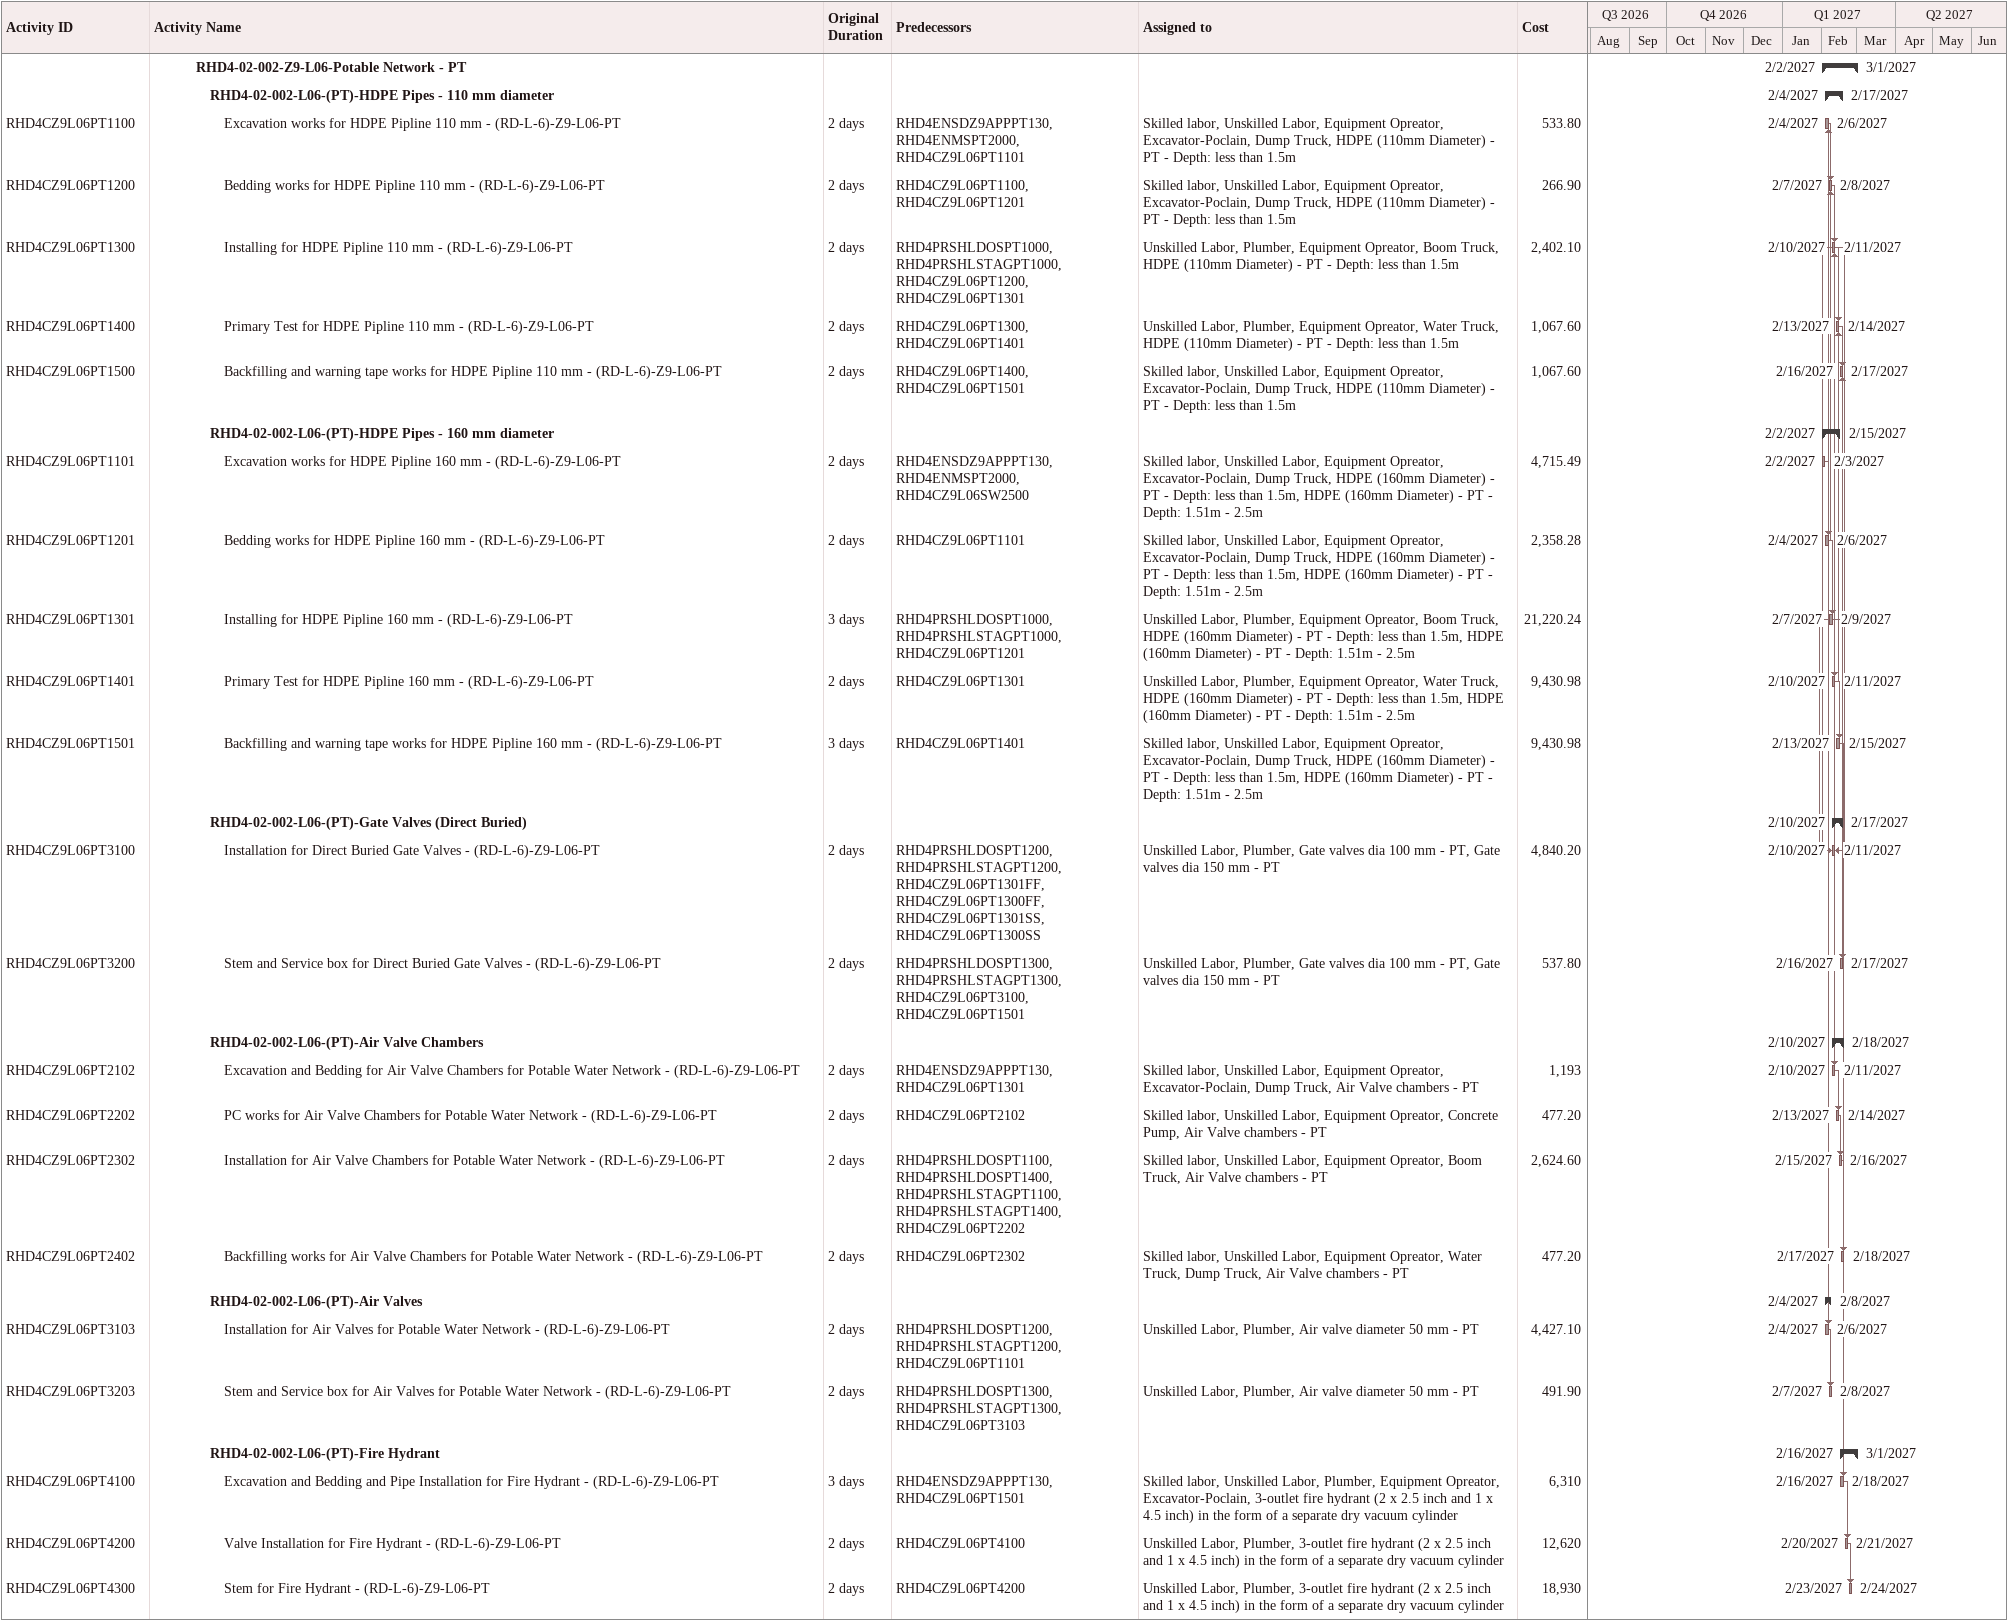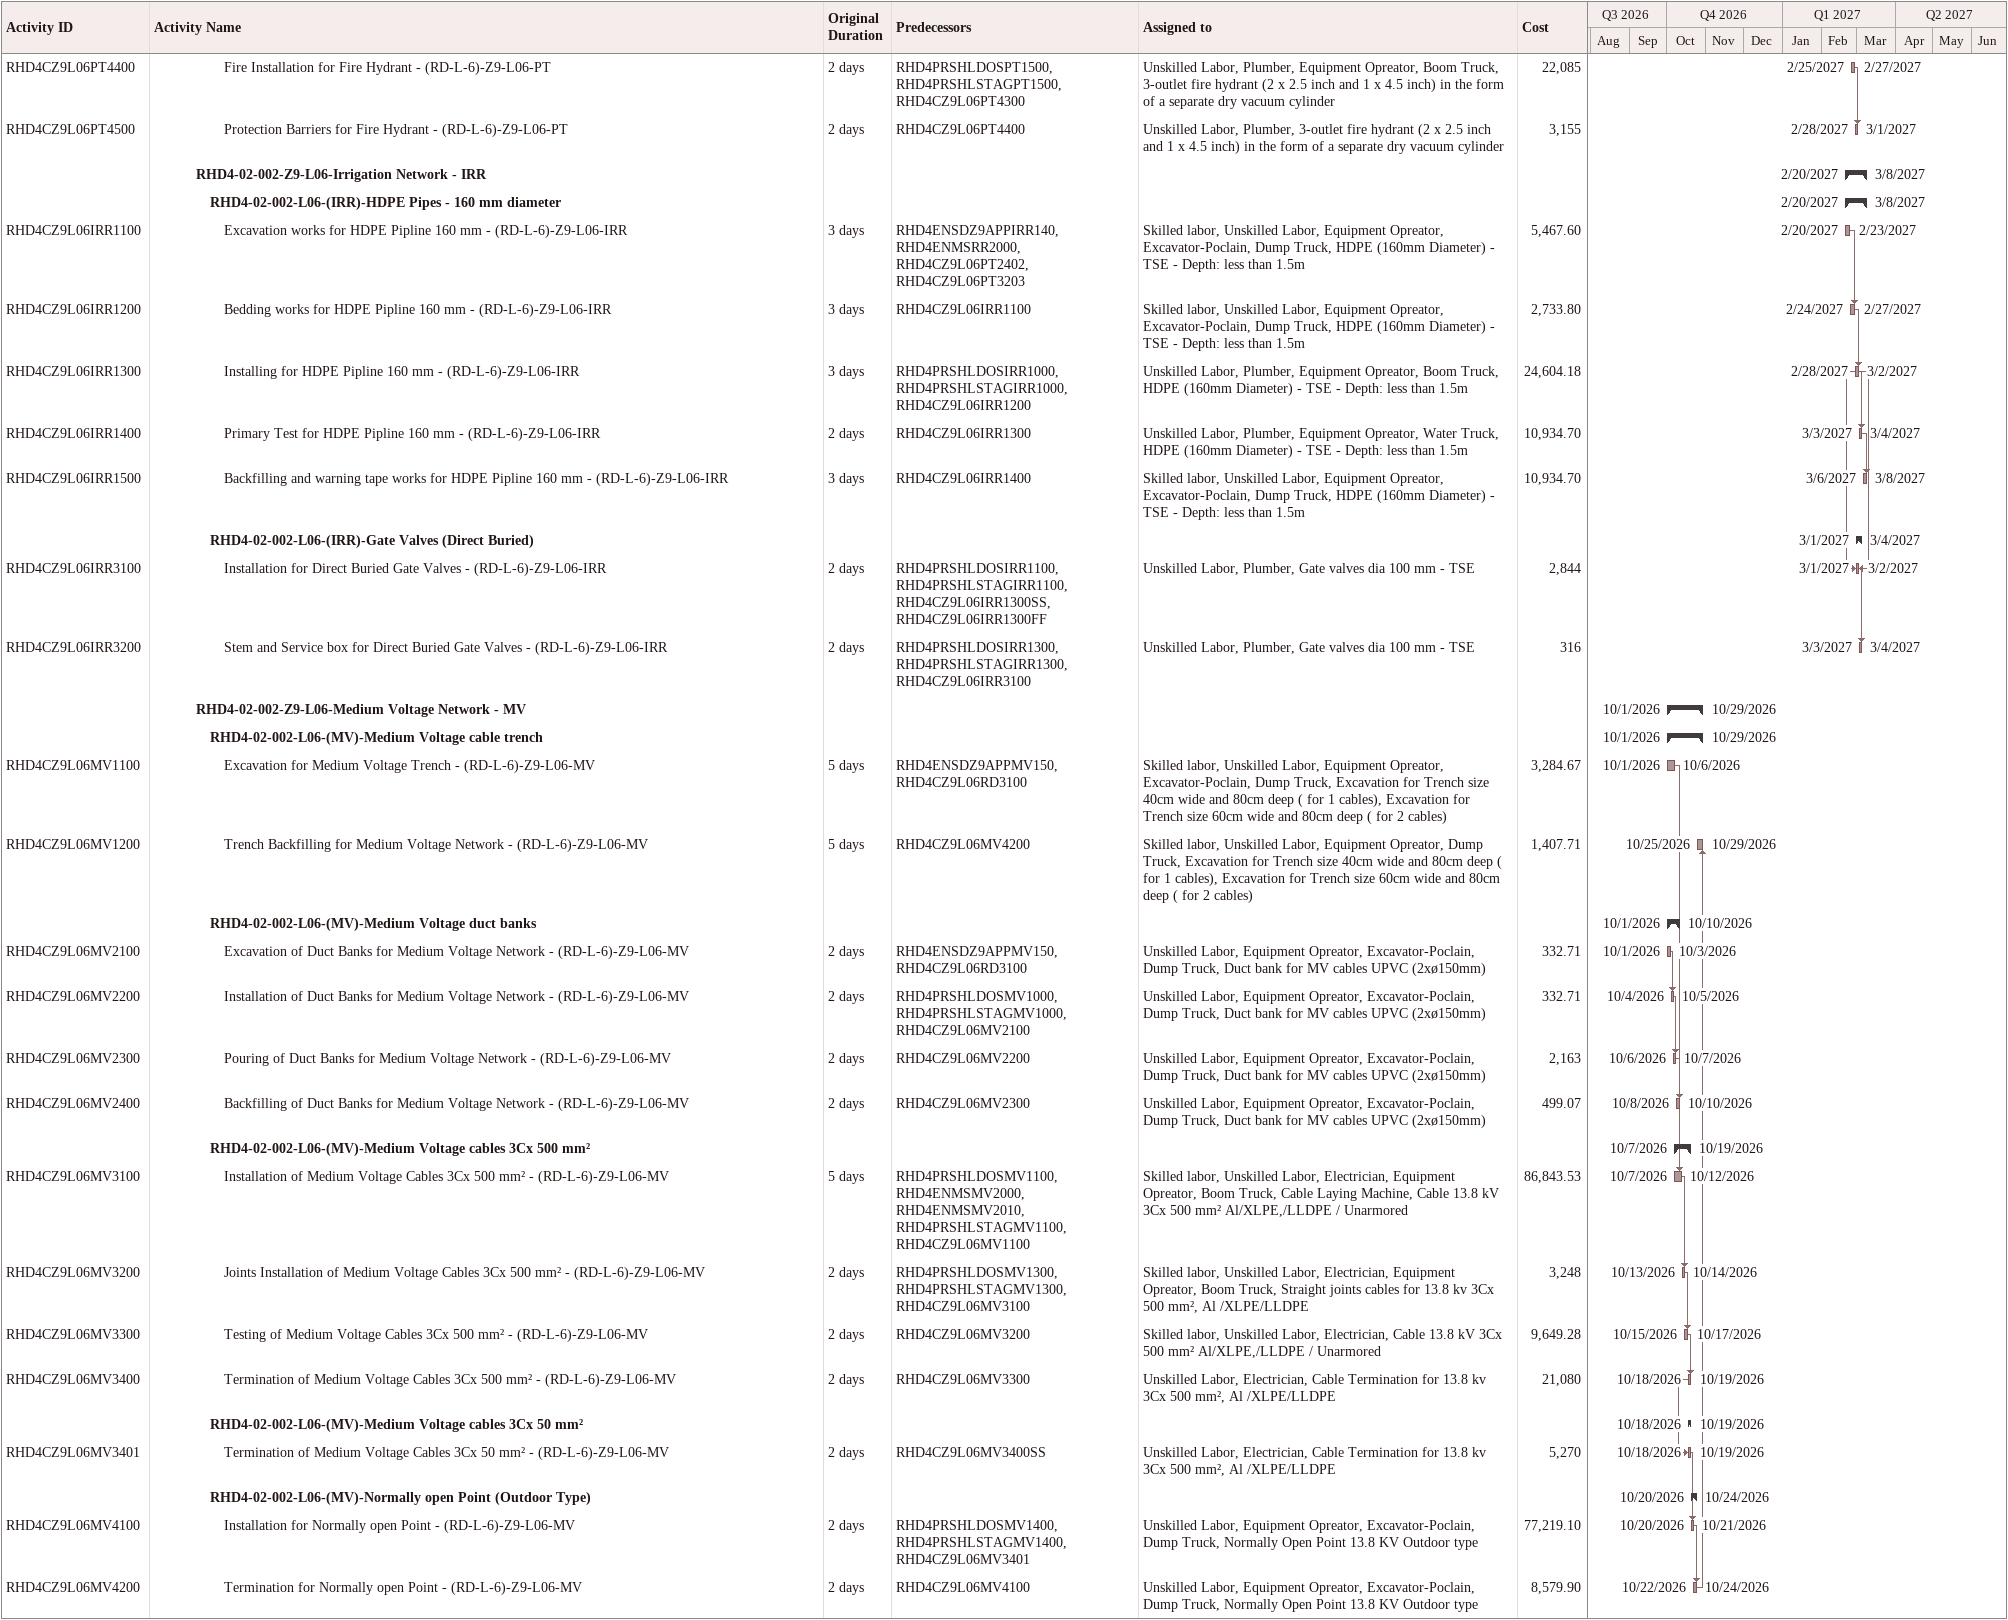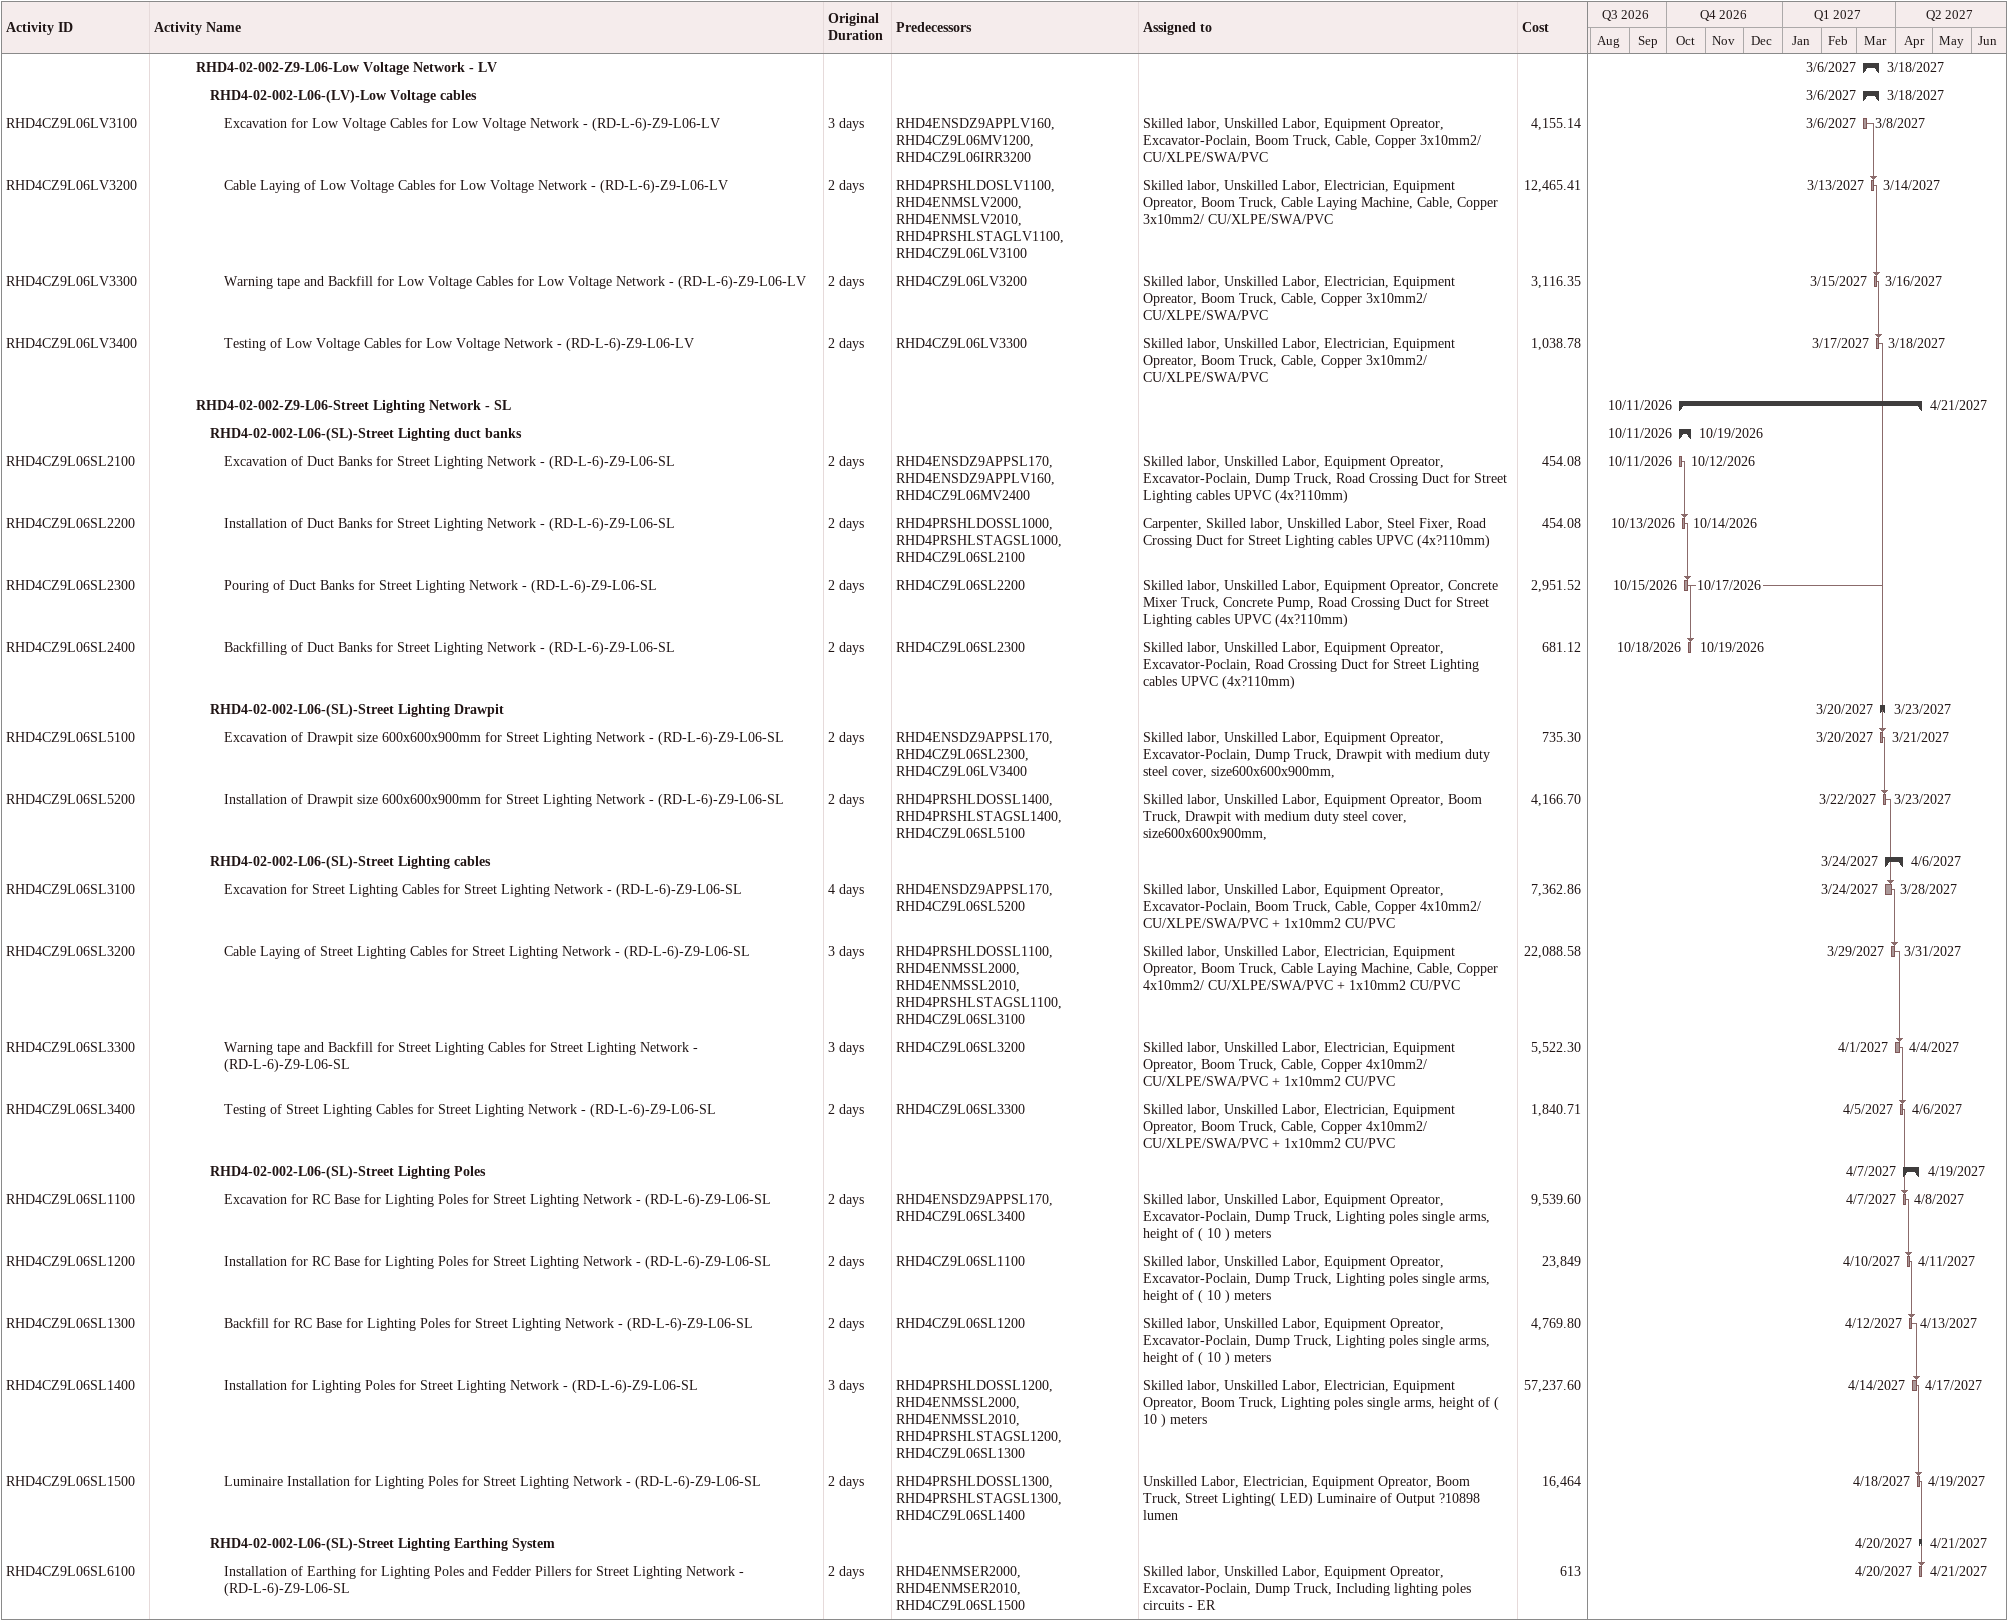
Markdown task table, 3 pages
| ID | Level | Task | Original duration | Start | Finish | Predecessors | Resources | Cost |
|---|---|---|---|---|---|---|---|---|
|  | 4 | **RHD4-02-002-Z9-L06-Potable Network - PT** |  | 2027-02-02 | 2027-03-01 |  |  |  |
|  | 5 | **RHD4-02-002-L06-(PT)-HDPE Pipes - 110 mm diameter** |  | 2027-02-04 | 2027-02-17 |  |  |  |
| RHD4CZ9L06PT1100 | 6 | Excavation works for HDPE Pipline 110 mm - (RD-L-6)-Z9-L06-PT | 2d | 2027-02-04 | 2027-02-06 | RHD4ENSDZ9APPPT130, RHD4ENMSPT2000, RHD4CZ9L06PT1101 | Skilled labor, Unskilled Labor, Equipment Opreator, Excavator-Poclain, Dump Truck, HDPE (110mm Diameter) - PT - Depth: less than 1.5m | 533.80 |
| RHD4CZ9L06PT1200 | 6 | Bedding works for HDPE Pipline 110 mm - (RD-L-6)-Z9-L06-PT | 2d | 2027-02-07 | 2027-02-08 | RHD4CZ9L06PT1100, RHD4CZ9L06PT1201 | Skilled labor, Unskilled Labor, Equipment Opreator, Excavator-Poclain, Dump Truck, HDPE (110mm Diameter) - PT - Depth: less than 1.5m | 266.90 |
| RHD4CZ9L06PT1300 | 6 | Installing for HDPE Pipline 110 mm - (RD-L-6)-Z9-L06-PT | 2d | 2027-02-10 | 2027-02-11 | RHD4PRSHLDOSPT1000, RHD4PRSHLSTAGPT1000, RHD4CZ9L06PT1200, RHD4CZ9L06PT1301 | Unskilled Labor, Plumber, Equipment Opreator, Boom Truck, HDPE (110mm Diameter) - PT - Depth: less than 1.5m | 2402.10 |
| RHD4CZ9L06PT1400 | 6 | Primary Test for HDPE Pipline 110 mm - (RD-L-6)-Z9-L06-PT | 2d | 2027-02-13 | 2027-02-14 | RHD4CZ9L06PT1300, RHD4CZ9L06PT1401 | Unskilled Labor, Plumber, Equipment Opreator, Water Truck, HDPE (110mm Diameter) - PT - Depth: less than 1.5m | 1067.60 |
| RHD4CZ9L06PT1500 | 6 | Backfilling and warning tape works for HDPE Pipline 110 mm - (RD-L-6)-Z9-L06-PT | 2d | 2027-02-16 | 2027-02-17 | RHD4CZ9L06PT1400, RHD4CZ9L06PT1501 | Skilled labor, Unskilled Labor, Equipment Opreator, Excavator-Poclain, Dump Truck, HDPE (110mm Diameter) - PT - Depth: less than 1.5m | 1067.60 |
|  | 5 | **RHD4-02-002-L06-(PT)-HDPE Pipes - 160 mm diameter** |  | 2027-02-02 | 2027-02-15 |  |  |  |
| RHD4CZ9L06PT1101 | 6 | Excavation works for HDPE Pipline 160 mm - (RD-L-6)-Z9-L06-PT | 2d | 2027-02-02 | 2027-02-03 | RHD4ENSDZ9APPPT130, RHD4ENMSPT2000, RHD4CZ9L06SW2500 | Skilled labor, Unskilled Labor, Equipment Opreator, Excavator-Poclain, Dump Truck, HDPE (160mm Diameter) - PT - Depth: less than 1.5m, HDPE (160mm Diameter) - PT - Depth: 1.51m - 2.5m | 4715.49 |
| RHD4CZ9L06PT1201 | 6 | Bedding works for HDPE Pipline 160 mm - (RD-L-6)-Z9-L06-PT | 2d | 2027-02-04 | 2027-02-06 | RHD4CZ9L06PT1101 | Skilled labor, Unskilled Labor, Equipment Opreator, Excavator-Poclain, Dump Truck, HDPE (160mm Diameter) - PT - Depth: less than 1.5m, HDPE (160mm Diameter) - PT - Depth: 1.51m - 2.5m | 2358.28 |
| RHD4CZ9L06PT1301 | 6 | Installing for HDPE Pipline 160 mm - (RD-L-6)-Z9-L06-PT | 3d | 2027-02-07 | 2027-02-09 | RHD4PRSHLDOSPT1000, RHD4PRSHLSTAGPT1000, RHD4CZ9L06PT1201 | Unskilled Labor, Plumber, Equipment Opreator, Boom Truck, HDPE (160mm Diameter) - PT - Depth: less than 1.5m, HDPE (160mm Diameter) - PT - Depth: 1.51m - 2.5m | 21220.24 |
| RHD4CZ9L06PT1401 | 6 | Primary Test for HDPE Pipline 160 mm - (RD-L-6)-Z9-L06-PT | 2d | 2027-02-10 | 2027-02-11 | RHD4CZ9L06PT1301 | Unskilled Labor, Plumber, Equipment Opreator, Water Truck, HDPE (160mm Diameter) - PT - Depth: less than 1.5m, HDPE (160mm Diameter) - PT - Depth: 1.51m - 2.5m | 9430.98 |
| RHD4CZ9L06PT1501 | 6 | Backfilling and warning tape works for HDPE Pipline 160 mm - (RD-L-6)-Z9-L06-PT | 3d | 2027-02-13 | 2027-02-15 | RHD4CZ9L06PT1401 | Skilled labor, Unskilled Labor, Equipment Opreator, Excavator-Poclain, Dump Truck, HDPE (160mm Diameter) - PT - Depth: less than 1.5m, HDPE (160mm Diameter) - PT - Depth: 1.51m - 2.5m | 9430.98 |
|  | 5 | **RHD4-02-002-L06-(PT)-Gate Valves (Direct Buried)** |  | 2027-02-10 | 2027-02-17 |  |  |  |
| RHD4CZ9L06PT3100 | 6 | Installation for Direct Buried Gate Valves - (RD-L-6)-Z9-L06-PT | 2d | 2027-02-10 | 2027-02-11 | RHD4PRSHLDOSPT1200, RHD4PRSHLSTAGPT1200, RHD4CZ9L06PT1301FF, RHD4CZ9L06PT1300FF, RHD4CZ9L06PT1301SS, RHD4CZ9L06PT1300SS | Unskilled Labor, Plumber, Gate valves dia 100 mm - PT, Gate valves dia 150 mm - PT | 4840.20 |
| RHD4CZ9L06PT3200 | 6 | Stem and Service box for Direct Buried Gate Valves - (RD-L-6)-Z9-L06-PT | 2d | 2027-02-16 | 2027-02-17 | RHD4PRSHLDOSPT1300, RHD4PRSHLSTAGPT1300, RHD4CZ9L06PT3100, RHD4CZ9L06PT1501 | Unskilled Labor, Plumber, Gate valves dia 100 mm - PT, Gate valves dia 150 mm - PT | 537.80 |
|  | 5 | **RHD4-02-002-L06-(PT)-Air Valve Chambers** |  | 2027-02-10 | 2027-02-18 |  |  |  |
| RHD4CZ9L06PT2102 | 6 | Excavation and Bedding for Air Valve Chambers for Potable Water Network - (RD-L-6)-Z9-L06-PT | 2d | 2027-02-10 | 2027-02-11 | RHD4ENSDZ9APPPT130, RHD4CZ9L06PT1301 | Skilled labor, Unskilled Labor, Equipment Opreator, Excavator-Poclain, Dump Truck, Air Valve chambers - PT | 1193 |
| RHD4CZ9L06PT2202 | 6 | PC works for Air Valve Chambers for Potable Water Network - (RD-L-6)-Z9-L06-PT | 2d | 2027-02-13 | 2027-02-14 | RHD4CZ9L06PT2102 | Skilled labor, Unskilled Labor, Equipment Opreator, Concrete Pump, Air Valve chambers - PT | 477.20 |
| RHD4CZ9L06PT2302 | 6 | Installation for Air Valve Chambers for Potable Water Network - (RD-L-6)-Z9-L06-PT | 2d | 2027-02-15 | 2027-02-16 | RHD4PRSHLDOSPT1100, RHD4PRSHLDOSPT1400, RHD4PRSHLSTAGPT1100, RHD4PRSHLSTAGPT1400, RHD4CZ9L06PT2202 | Skilled labor, Unskilled Labor, Equipment Opreator, Boom Truck, Air Valve chambers - PT | 2624.60 |
| RHD4CZ9L06PT2402 | 6 | Backfilling works for Air Valve Chambers for Potable Water Network - (RD-L-6)-Z9-L06-PT | 2d | 2027-02-17 | 2027-02-18 | RHD4CZ9L06PT2302 | Skilled labor, Unskilled Labor, Equipment Opreator, Water Truck, Dump Truck, Air Valve chambers - PT | 477.20 |
|  | 5 | **RHD4-02-002-L06-(PT)-Air Valves** |  | 2027-02-04 | 2027-02-08 |  |  |  |
| RHD4CZ9L06PT3103 | 6 | Installation for Air Valves for Potable Water Network - (RD-L-6)-Z9-L06-PT | 2d | 2027-02-04 | 2027-02-06 | RHD4PRSHLDOSPT1200, RHD4PRSHLSTAGPT1200, RHD4CZ9L06PT1101 | Unskilled Labor, Plumber, Air valve diameter 50 mm - PT | 4427.10 |
| RHD4CZ9L06PT3203 | 6 | Stem and Service box for Air Valves for Potable Water Network - (RD-L-6)-Z9-L06-PT | 2d | 2027-02-07 | 2027-02-08 | RHD4PRSHLDOSPT1300, RHD4PRSHLSTAGPT1300, RHD4CZ9L06PT3103 | Unskilled Labor, Plumber, Air valve diameter 50 mm - PT | 491.90 |
|  | 5 | **RHD4-02-002-L06-(PT)-Fire Hydrant** |  | 2027-02-16 | 2027-03-01 |  |  |  |
| RHD4CZ9L06PT4100 | 6 | Excavation and Bedding and Pipe Installation for Fire Hydrant - (RD-L-6)-Z9-L06-PT | 3d | 2027-02-16 | 2027-02-18 | RHD4ENSDZ9APPPT130, RHD4CZ9L06PT1501 | Skilled labor, Unskilled Labor, Plumber, Equipment Opreator, Excavator-Poclain, 3-outlet fire hydrant (2 x 2.5 inch and 1 x 4.5 inch) in the form of a separate dry vacuum cylinder | 6310 |
| RHD4CZ9L06PT4200 | 6 | Valve Installation for Fire Hydrant - (RD-L-6)-Z9-L06-PT | 2d | 2027-02-20 | 2027-02-21 | RHD4CZ9L06PT4100 | Unskilled Labor, Plumber, 3-outlet fire hydrant (2 x 2.5 inch and 1 x 4.5 inch) in the form of a separate dry vacuum cylinder | 12620 |
| RHD4CZ9L06PT4300 | 6 | Stem for Fire Hydrant - (RD-L-6)-Z9-L06-PT | 2d | 2027-02-23 | 2027-02-24 | RHD4CZ9L06PT4200 | Unskilled Labor, Plumber, 3-outlet fire hydrant (2 x 2.5 inch and 1 x 4.5 inch) in the form of a separate dry vacuum cylinder | 18930 |
| RHD4CZ9L06PT4400 | 6 | Fire Installation for Fire Hydrant - (RD-L-6)-Z9-L06-PT | 2d | 2027-02-25 | 2027-02-27 | RHD4PRSHLDOSPT1500, RHD4PRSHLSTAGPT1500, RHD4CZ9L06PT4300 | Unskilled Labor, Plumber, Equipment Opreator, Boom Truck, 3-outlet fire hydrant (2 x 2.5 inch and 1 x 4.5 inch) in the form of a separate dry vacuum cylinder | 22085 |
| RHD4CZ9L06PT4500 | 6 | Protection Barriers for Fire Hydrant - (RD-L-6)-Z9-L06-PT | 2d | 2027-02-28 | 2027-03-01 | RHD4CZ9L06PT4400 | Unskilled Labor, Plumber, 3-outlet fire hydrant (2 x 2.5 inch and 1 x 4.5 inch) in the form of a separate dry vacuum cylinder | 3155 |
|  | 4 | **RHD4-02-002-Z9-L06-Irrigation Network - IRR** |  | 2027-02-20 | 2027-03-08 |  |  |  |
|  | 5 | **RHD4-02-002-L06-(IRR)-HDPE Pipes - 160 mm diameter** |  | 2027-02-20 | 2027-03-08 |  |  |  |
| RHD4CZ9L06IRR1100 | 6 | Excavation works for HDPE Pipline 160 mm - (RD-L-6)-Z9-L06-IRR | 3d | 2027-02-20 | 2027-02-23 | RHD4ENSDZ9APPIRR140, RHD4ENMSRR2000, RHD4CZ9L06PT2402, RHD4CZ9L06PT3203 | Skilled labor, Unskilled Labor, Equipment Opreator, Excavator-Poclain, Dump Truck, HDPE (160mm Diameter) - TSE - Depth: less than 1.5m | 5467.60 |
| RHD4CZ9L06IRR1200 | 6 | Bedding works for HDPE Pipline 160 mm - (RD-L-6)-Z9-L06-IRR | 3d | 2027-02-24 | 2027-02-27 | RHD4CZ9L06IRR1100 | Skilled labor, Unskilled Labor, Equipment Opreator, Excavator-Poclain, Dump Truck, HDPE (160mm Diameter) - TSE - Depth: less than 1.5m | 2733.80 |
| RHD4CZ9L06IRR1300 | 6 | Installing for HDPE Pipline 160 mm - (RD-L-6)-Z9-L06-IRR | 3d | 2027-02-28 | 2027-03-02 | RHD4PRSHLDOSIRR1000, RHD4PRSHLSTAGIRR1000, RHD4CZ9L06IRR1200 | Unskilled Labor, Plumber, Equipment Opreator, Boom Truck, HDPE (160mm Diameter) - TSE - Depth: less than 1.5m | 24604.18 |
| RHD4CZ9L06IRR1400 | 6 | Primary Test for HDPE Pipline 160 mm - (RD-L-6)-Z9-L06-IRR | 2d | 2027-03-03 | 2027-03-04 | RHD4CZ9L06IRR1300 | Unskilled Labor, Plumber, Equipment Opreator, Water Truck, HDPE (160mm Diameter) - TSE - Depth: less than 1.5m | 10934.70 |
| RHD4CZ9L06IRR1500 | 6 | Backfilling and warning tape works for HDPE Pipline 160 mm - (RD-L-6)-Z9-L06-IRR | 3d | 2027-03-06 | 2027-03-08 | RHD4CZ9L06IRR1400 | Skilled labor, Unskilled Labor, Equipment Opreator, Excavator-Poclain, Dump Truck, HDPE (160mm Diameter) - TSE - Depth: less than 1.5m | 10934.70 |
|  | 5 | **RHD4-02-002-L06-(IRR)-Gate Valves (Direct Buried)** |  | 2027-03-01 | 2027-03-04 |  |  |  |
| RHD4CZ9L06IRR3100 | 6 | Installation for Direct Buried Gate Valves - (RD-L-6)-Z9-L06-IRR | 2d | 2027-03-01 | 2027-03-02 | RHD4PRSHLDOSIRR1100, RHD4PRSHLSTAGIRR1100, RHD4CZ9L06IRR1300SS, RHD4CZ9L06IRR1300FF | Unskilled Labor, Plumber, Gate valves dia 100 mm - TSE | 2844 |
| RHD4CZ9L06IRR3200 | 6 | Stem and Service box for Direct Buried Gate Valves - (RD-L-6)-Z9-L06-IRR | 2d | 2027-03-03 | 2027-03-04 | RHD4PRSHLDOSIRR1300, RHD4PRSHLSTAGIRR1300, RHD4CZ9L06IRR3100 | Unskilled Labor, Plumber, Gate valves dia 100 mm - TSE | 316 |
|  | 4 | **RHD4-02-002-Z9-L06-Medium Voltage Network - MV** |  | 2026-10-01 | 2026-10-29 |  |  |  |
|  | 5 | **RHD4-02-002-L06-(MV)-Medium Voltage cable trench** |  | 2026-10-01 | 2026-10-29 |  |  |  |
| RHD4CZ9L06MV1100 | 6 | Excavation for Medium Voltage Trench - (RD-L-6)-Z9-L06-MV | 5d | 2026-10-01 | 2026-10-06 | RHD4ENSDZ9APPMV150, RHD4CZ9L06RD3100 | Skilled labor, Unskilled Labor, Equipment Opreator, Excavator-Poclain, Dump Truck, Excavation for Trench size 40cm wide and 80cm deep ( for 1 cables), Excavation for Trench size 60cm wide and 80cm deep ( for 2 cables) | 3284.67 |
| RHD4CZ9L06MV1200 | 6 | Trench Backfilling for Medium Voltage Network - (RD-L-6)-Z9-L06-MV | 5d | 2026-10-25 | 2026-10-29 | RHD4CZ9L06MV4200 | Skilled labor, Unskilled Labor, Equipment Opreator, Dump Truck, Excavation for Trench size 40cm wide and 80cm deep ( for 1 cables), Excavation for Trench size 60cm wide and 80cm deep ( for 2 cables) | 1407.71 |
|  | 5 | **RHD4-02-002-L06-(MV)-Medium Voltage duct banks** |  | 2026-10-01 | 2026-10-10 |  |  |  |
| RHD4CZ9L06MV2100 | 6 | Excavation of Duct Banks for Medium Voltage Network - (RD-L-6)-Z9-L06-MV | 2d | 2026-10-01 | 2026-10-03 | RHD4ENSDZ9APPMV150, RHD4CZ9L06RD3100 | Unskilled Labor, Equipment Opreator, Excavator-Poclain, Dump Truck, Duct bank for MV cables UPVC (2xø150mm) | 332.71 |
| RHD4CZ9L06MV2200 | 6 | Installation of Duct Banks for Medium Voltage Network - (RD-L-6)-Z9-L06-MV | 2d | 2026-10-04 | 2026-10-05 | RHD4PRSHLDOSMV1000, RHD4PRSHLSTAGMV1000, RHD4CZ9L06MV2100 | Unskilled Labor, Equipment Opreator, Excavator-Poclain, Dump Truck, Duct bank for MV cables UPVC (2xø150mm) | 332.71 |
| RHD4CZ9L06MV2300 | 6 | Pouring of Duct Banks for Medium Voltage Network - (RD-L-6)-Z9-L06-MV | 2d | 2026-10-06 | 2026-10-07 | RHD4CZ9L06MV2200 | Unskilled Labor, Equipment Opreator, Excavator-Poclain, Dump Truck, Duct bank for MV cables UPVC (2xø150mm) | 2163 |
| RHD4CZ9L06MV2400 | 6 | Backfilling of Duct Banks for Medium Voltage Network - (RD-L-6)-Z9-L06-MV | 2d | 2026-10-08 | 2026-10-10 | RHD4CZ9L06MV2300 | Unskilled Labor, Equipment Opreator, Excavator-Poclain, Dump Truck, Duct bank for MV cables UPVC (2xø150mm) | 499.07 |
|  | 5 | **RHD4-02-002-L06-(MV)-Medium Voltage cables 3Cx 500 mm²** |  | 2026-10-07 | 2026-10-19 |  |  |  |
| RHD4CZ9L06MV3100 | 6 | Installation of Medium Voltage Cables 3Cx 500 mm² - (RD-L-6)-Z9-L06-MV | 5d | 2026-10-07 | 2026-10-12 | RHD4PRSHLDOSMV1100, RHD4ENMSMV2000, RHD4ENMSMV2010, RHD4PRSHLSTAGMV1100, RHD4CZ9L06MV1100 | Skilled labor, Unskilled Labor, Electrician, Equipment Opreator, Boom Truck, Cable Laying Machine, Cable 13.8 kV 3Cx 500 mm² Al/XLPE,/LLDPE / Unarmored | 86843.53 |
| RHD4CZ9L06MV3200 | 6 | Joints Installation of Medium Voltage Cables 3Cx 500 mm² - (RD-L-6)-Z9-L06-MV | 2d | 2026-10-13 | 2026-10-14 | RHD4PRSHLDOSMV1300, RHD4PRSHLSTAGMV1300, RHD4CZ9L06MV3100 | Skilled labor, Unskilled Labor, Electrician, Equipment Opreator, Boom Truck, Straight joints cables for 13.8 kv 3Cx 500 mm², Al /XLPE/LLDPE | 3248 |
| RHD4CZ9L06MV3300 | 6 | Testing of Medium Voltage Cables 3Cx 500 mm² - (RD-L-6)-Z9-L06-MV | 2d | 2026-10-15 | 2026-10-17 | RHD4CZ9L06MV3200 | Skilled labor, Unskilled Labor, Electrician, Cable 13.8 kV 3Cx 500 mm² Al/XLPE,/LLDPE / Unarmored | 9649.28 |
| RHD4CZ9L06MV3400 | 6 | Termination of Medium Voltage Cables 3Cx 500 mm² - (RD-L-6)-Z9-L06-MV | 2d | 2026-10-18 | 2026-10-19 | RHD4CZ9L06MV3300 | Unskilled Labor, Electrician, Cable Termination for 13.8 kv 3Cx 500 mm², Al /XLPE/LLDPE | 21080 |
|  | 5 | **RHD4-02-002-L06-(MV)-Medium Voltage cables 3Cx 50 mm²** |  | 2026-10-18 | 2026-10-19 |  |  |  |
| RHD4CZ9L06MV3401 | 6 | Termination of Medium Voltage Cables 3Cx 50 mm² - (RD-L-6)-Z9-L06-MV | 2d | 2026-10-18 | 2026-10-19 | RHD4CZ9L06MV3400SS | Unskilled Labor, Electrician, Cable Termination for 13.8 kv 3Cx 500 mm², Al /XLPE/LLDPE | 5270 |
|  | 5 | **RHD4-02-002-L06-(MV)-Normally open Point (Outdoor Type)** |  | 2026-10-20 | 2026-10-24 |  |  |  |
| RHD4CZ9L06MV4100 | 6 | Installation for Normally open Point - (RD-L-6)-Z9-L06-MV | 2d | 2026-10-20 | 2026-10-21 | RHD4PRSHLDOSMV1400, RHD4PRSHLSTAGMV1400, RHD4CZ9L06MV3401 | Unskilled Labor, Equipment Opreator, Excavator-Poclain, Dump Truck, Normally Open Point 13.8 KV Outdoor type | 77219.10 |
| RHD4CZ9L06MV4200 | 6 | Termination for Normally open Point - (RD-L-6)-Z9-L06-MV | 2d | 2026-10-22 | 2026-10-24 | RHD4CZ9L06MV4100 | Unskilled Labor, Equipment Opreator, Excavator-Poclain, Dump Truck, Normally Open Point 13.8 KV Outdoor type | 8579.90 |
|  | 4 | **RHD4-02-002-Z9-L06-Low Voltage Network - LV** |  | 2027-03-06 | 2027-03-18 |  |  |  |
|  | 5 | **RHD4-02-002-L06-(LV)-Low Voltage cables** |  | 2027-03-06 | 2027-03-18 |  |  |  |
| RHD4CZ9L06LV3100 | 6 | Excavation for Low Voltage Cables for Low Voltage Network - (RD-L-6)-Z9-L06-LV | 3d | 2027-03-06 | 2027-03-08 | RHD4ENSDZ9APPLV160, RHD4CZ9L06MV1200, RHD4CZ9L06IRR3200 | Skilled labor, Unskilled Labor, Equipment Opreator, Excavator-Poclain, Boom Truck, Cable, Copper 3x10mm2/ CU/XLPE/SWA/PVC | 4155.14 |
| RHD4CZ9L06LV3200 | 6 | Cable Laying of Low Voltage Cables for Low Voltage Network - (RD-L-6)-Z9-L06-LV | 2d | 2027-03-13 | 2027-03-14 | RHD4PRSHLDOSLV1100, RHD4ENMSLV2000, RHD4ENMSLV2010, RHD4PRSHLSTAGLV1100, RHD4CZ9L06LV3100 | Skilled labor, Unskilled Labor, Electrician, Equipment Opreator, Boom Truck, Cable Laying Machine, Cable, Copper 3x10mm2/ CU/XLPE/SWA/PVC | 12465.41 |
| RHD4CZ9L06LV3300 | 6 | Warning tape and Backfill for Low Voltage Cables for Low Voltage Network - (RD-L-6)-Z9-L06-LV | 2d | 2027-03-15 | 2027-03-16 | RHD4CZ9L06LV3200 | Skilled labor, Unskilled Labor, Electrician, Equipment Opreator, Boom Truck, Cable, Copper 3x10mm2/ CU/XLPE/SWA/PVC | 3116.35 |
| RHD4CZ9L06LV3400 | 6 | Testing of Low Voltage Cables for Low Voltage Network - (RD-L-6)-Z9-L06-LV | 2d | 2027-03-17 | 2027-03-18 | RHD4CZ9L06LV3300 | Skilled labor, Unskilled Labor, Electrician, Equipment Opreator, Boom Truck, Cable, Copper 3x10mm2/ CU/XLPE/SWA/PVC | 1038.78 |
|  | 4 | **RHD4-02-002-Z9-L06-Street Lighting Network - SL** |  | 2026-10-11 | 2027-04-21 |  |  |  |
|  | 5 | **RHD4-02-002-L06-(SL)-Street Lighting duct banks** |  | 2026-10-11 | 2026-10-19 |  |  |  |
| RHD4CZ9L06SL2100 | 6 | Excavation of Duct Banks for Street Lighting Network - (RD-L-6)-Z9-L06-SL | 2d | 2026-10-11 | 2026-10-12 | RHD4ENSDZ9APPSL170, RHD4ENSDZ9APPLV160, RHD4CZ9L06MV2400 | Skilled labor, Unskilled Labor, Equipment Opreator, Excavator-Poclain, Dump Truck, Road Crossing Duct for Street Lighting cables UPVC (4x?110mm) | 454.08 |
| RHD4CZ9L06SL2200 | 6 | Installation of Duct Banks for Street Lighting Network - (RD-L-6)-Z9-L06-SL | 2d | 2026-10-13 | 2026-10-14 | RHD4PRSHLDOSSL1000, RHD4PRSHLSTAGSL1000, RHD4CZ9L06SL2100 | Carpenter, Skilled labor, Unskilled Labor, Steel Fixer, Road Crossing Duct for Street Lighting cables UPVC (4x?110mm) | 454.08 |
| RHD4CZ9L06SL2300 | 6 | Pouring of Duct Banks for Street Lighting Network - (RD-L-6)-Z9-L06-SL | 2d | 2026-10-15 | 2026-10-17 | RHD4CZ9L06SL2200 | Skilled labor, Unskilled Labor, Equipment Opreator, Concrete Mixer Truck, Concrete Pump, Road Crossing Duct for Street Lighting cables UPVC (4x?110mm) | 2951.52 |
| RHD4CZ9L06SL2400 | 6 | Backfilling of Duct Banks for Street Lighting Network - (RD-L-6)-Z9-L06-SL | 2d | 2026-10-18 | 2026-10-19 | RHD4CZ9L06SL2300 | Skilled labor, Unskilled Labor, Equipment Opreator, Excavator-Poclain, Road Crossing Duct for Street Lighting cables UPVC (4x?110mm) | 681.12 |
|  | 5 | **RHD4-02-002-L06-(SL)-Street Lighting Drawpit** |  | 2027-03-20 | 2027-03-23 |  |  |  |
| RHD4CZ9L06SL5100 | 6 | Excavation of Drawpit size 600x600x900mm for Street Lighting Network - (RD-L-6)-Z9-L06-SL | 2d | 2027-03-20 | 2027-03-21 | RHD4ENSDZ9APPSL170, RHD4CZ9L06SL2300, RHD4CZ9L06LV3400 | Skilled labor, Unskilled Labor, Equipment Opreator, Excavator-Poclain, Dump Truck, Drawpit with medium duty steel cover, size600x600x900mm, | 735.30 |
| RHD4CZ9L06SL5200 | 6 | Installation of Drawpit size 600x600x900mm for Street Lighting Network - (RD-L-6)-Z9-L06-SL | 2d | 2027-03-22 | 2027-03-23 | RHD4PRSHLDOSSL1400, RHD4PRSHLSTAGSL1400, RHD4CZ9L06SL5100 | Skilled labor, Unskilled Labor, Equipment Opreator, Boom Truck, Drawpit with medium duty steel cover, size600x600x900mm, | 4166.70 |
|  | 5 | **RHD4-02-002-L06-(SL)-Street Lighting cables** |  | 2027-03-24 | 2027-04-06 |  |  |  |
| RHD4CZ9L06SL3100 | 6 | Excavation for Street Lighting Cables for Street Lighting Network - (RD-L-6)-Z9-L06-SL | 4d | 2027-03-24 | 2027-03-28 | RHD4ENSDZ9APPSL170, RHD4CZ9L06SL5200 | Skilled labor, Unskilled Labor, Equipment Opreator, Excavator-Poclain, Boom Truck, Cable, Copper 4x10mm2/ CU/XLPE/SWA/PVC + 1x10mm2 CU/PVC | 7362.86 |
| RHD4CZ9L06SL3200 | 6 | Cable Laying of Street Lighting Cables for Street Lighting Network - (RD-L-6)-Z9-L06-SL | 3d | 2027-03-29 | 2027-03-31 | RHD4PRSHLDOSSL1100, RHD4ENMSSL2000, RHD4ENMSSL2010, RHD4PRSHLSTAGSL1100, RHD4CZ9L06SL3100 | Skilled labor, Unskilled Labor, Electrician, Equipment Opreator, Boom Truck, Cable Laying Machine, Cable, Copper 4x10mm2/ CU/XLPE/SWA/PVC + 1x10mm2 CU/PVC | 22088.58 |
| RHD4CZ9L06SL3300 | 6 | Warning tape and Backfill for Street Lighting Cables for Street Lighting Network - (RD-L-6)-Z9-L06-SL | 3d | 2027-04-01 | 2027-04-04 | RHD4CZ9L06SL3200 | Skilled labor, Unskilled Labor, Electrician, Equipment Opreator, Boom Truck, Cable, Copper 4x10mm2/ CU/XLPE/SWA/PVC + 1x10mm2 CU/PVC | 5522.30 |
| RHD4CZ9L06SL3400 | 6 | Testing of Street Lighting Cables for Street Lighting Network - (RD-L-6)-Z9-L06-SL | 2d | 2027-04-05 | 2027-04-06 | RHD4CZ9L06SL3300 | Skilled labor, Unskilled Labor, Electrician, Equipment Opreator, Boom Truck, Cable, Copper 4x10mm2/ CU/XLPE/SWA/PVC + 1x10mm2 CU/PVC | 1840.71 |
|  | 5 | **RHD4-02-002-L06-(SL)-Street Lighting Poles** |  | 2027-04-07 | 2027-04-19 |  |  |  |
| RHD4CZ9L06SL1100 | 6 | Excavation for RC Base for Lighting Poles for Street Lighting Network - (RD-L-6)-Z9-L06-SL | 2d | 2027-04-07 | 2027-04-08 | RHD4ENSDZ9APPSL170, RHD4CZ9L06SL3400 | Skilled labor, Unskilled Labor, Equipment Opreator, Excavator-Poclain, Dump Truck, Lighting poles single arms, height of ( 10 ) meters | 9539.60 |
| RHD4CZ9L06SL1200 | 6 | Installation for RC Base for Lighting Poles for Street Lighting Network - (RD-L-6)-Z9-L06-SL | 2d | 2027-04-10 | 2027-04-11 | RHD4CZ9L06SL1100 | Skilled labor, Unskilled Labor, Equipment Opreator, Excavator-Poclain, Dump Truck, Lighting poles single arms, height of ( 10 ) meters | 23849 |
| RHD4CZ9L06SL1300 | 6 | Backfill for RC Base for Lighting Poles for Street Lighting Network - (RD-L-6)-Z9-L06-SL | 2d | 2027-04-12 | 2027-04-13 | RHD4CZ9L06SL1200 | Skilled labor, Unskilled Labor, Equipment Opreator, Excavator-Poclain, Dump Truck, Lighting poles single arms, height of ( 10 ) meters | 4769.80 |
| RHD4CZ9L06SL1400 | 6 | Installation for Lighting Poles for Street Lighting Network - (RD-L-6)-Z9-L06-SL | 3d | 2027-04-14 | 2027-04-17 | RHD4PRSHLDOSSL1200, RHD4ENMSSL2000, RHD4ENMSSL2010, RHD4PRSHLSTAGSL1200, RHD4CZ9L06SL1300 | Skilled labor, Unskilled Labor, Electrician, Equipment Opreator, Boom Truck, Lighting poles single arms, height of ( 10 ) meters | 57237.60 |
| RHD4CZ9L06SL1500 | 6 | Luminaire Installation for Lighting Poles for Street Lighting Network - (RD-L-6)-Z9-L06-SL | 2d | 2027-04-18 | 2027-04-19 | RHD4PRSHLDOSSL1300, RHD4PRSHLSTAGSL1300, RHD4CZ9L06SL1400 | Unskilled Labor, Electrician, Equipment Opreator, Boom Truck, Street Lighting( LED) Luminaire of Output ?10898 lumen | 16464 |
|  | 5 | **RHD4-02-002-L06-(SL)-Street Lighting Earthing System** |  | 2027-04-20 | 2027-04-21 |  |  |  |
| RHD4CZ9L06SL6100 | 6 | Installation of Earthing for Lighting Poles and Fedder Pillers for Street Lighting Network - (RD-L-6)-Z9-L06-SL | 2d | 2027-04-20 | 2027-04-21 | RHD4ENMSER2000, RHD4ENMSER2010, RHD4CZ9L06SL1500 | Skilled labor, Unskilled Labor, Equipment Opreator, Excavator-Poclain, Dump Truck, Including lighting poles circuits - ER | 613 |
